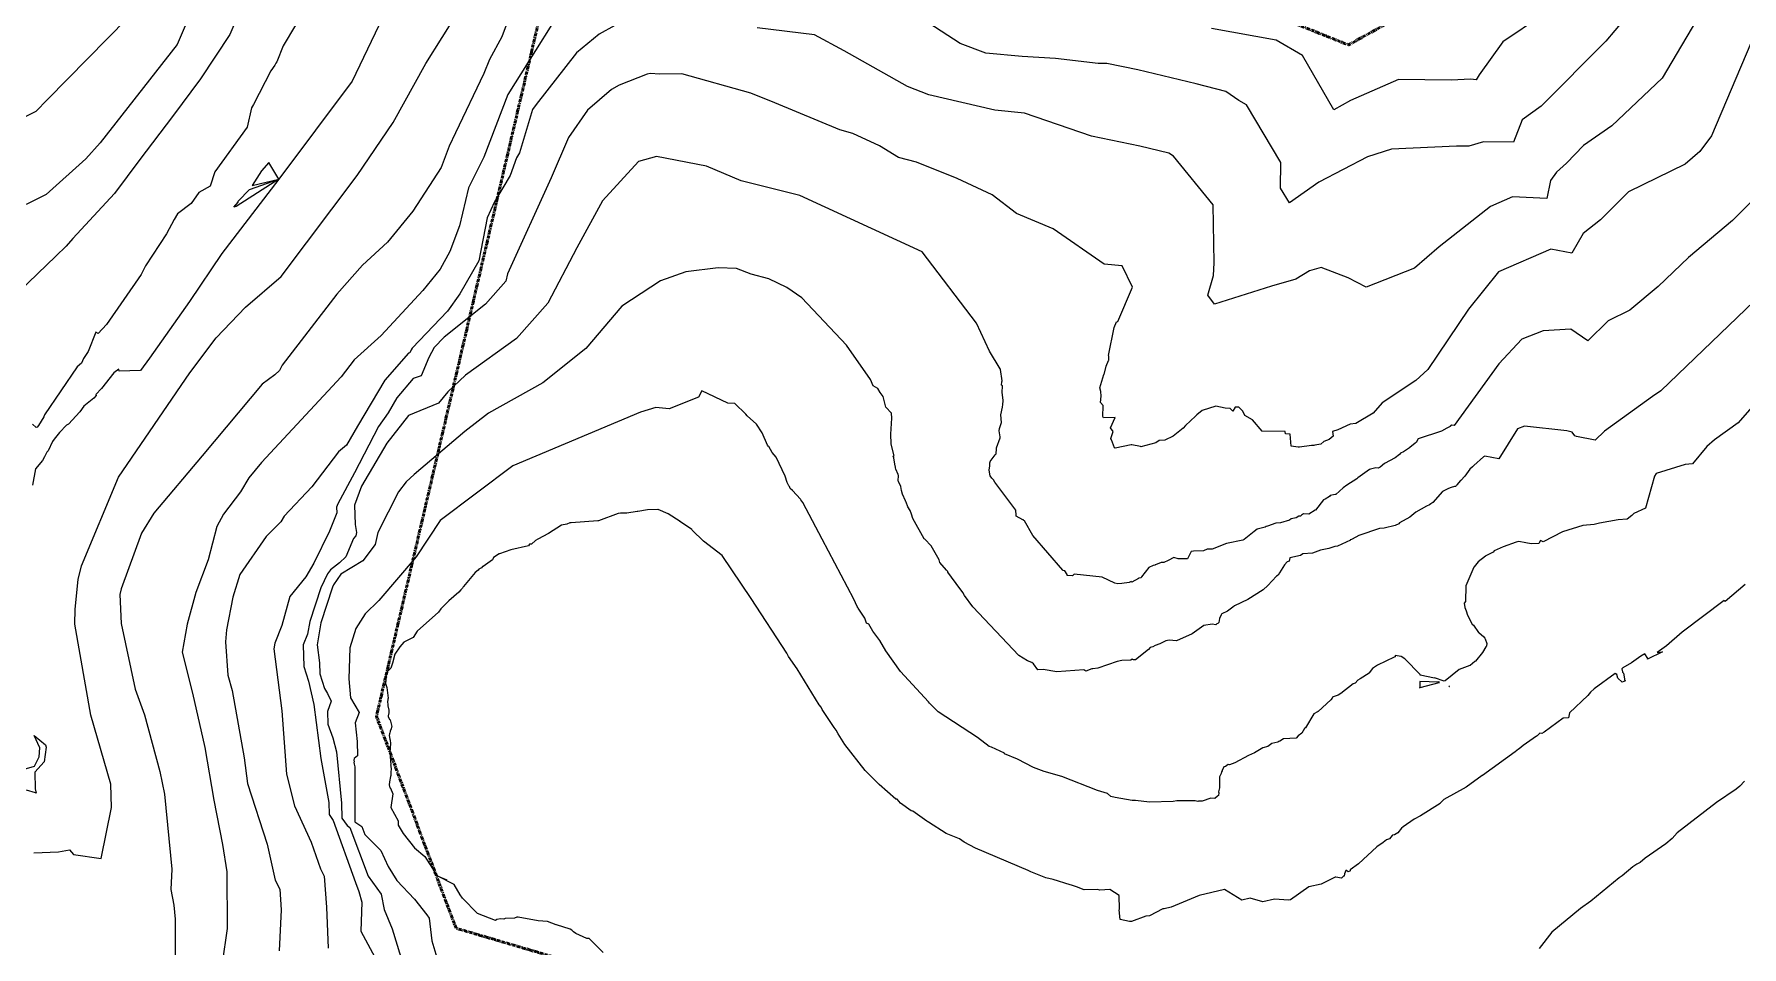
# Model space of a CAD drawing. Header units: metres. Extents: x 808604 to 810125, y 9157736 to 9158882.
# Drawn here: x 808800.9 to 809181.9, y 9158309.8 to 9158513.3 of the extents above; entities that cross this region are included whole.
import ezdxf

# ---------------------------------------------------------------- set-up
doc = ezdxf.new("R2010")
doc.units = ezdxf.units.M
doc.linetypes.add('ACAD_ISO08W100', pattern=[36, 24, -3, 6, -3])
doc.linetypes.add('PHANTOM2', pattern=[1.25, 0.625, -0.125, 0.125, -0.125, 0.125, -0.125])
doc.layers.add('AA L BOT', color=148, linetype='ACAD_ISO08W100')
doc.layers.add('C-TOPO-MAJR', color=9, linetype='Continuous')

msp = doc.modelspace()

# ---------------------------------------------------------------- linework, layer by layer
at = {"layer": 'AA L BOT', "color": 11, "linetype": 'PHANTOM2', "lineweight": 50, "flags": 128}
msp.add_lwpolyline([(809084.26, 9158881.64), (809082.85, 9158802.17), (809109.98, 9158770.13), (809098.89, 9158744.25), (809143.28, 9158646.89), (809137.11, 9158584.04), (809129.65, 9158530.63), (809094.16, 9158510.92), (808995.59, 9158550.33), (808940.39, 9158558.21), (808918.7, 9158538.51), (808877.3, 9158361.19), (808895.05, 9158313.91), (808928.56, 9158304.05), (808938.42, 9158268.59), (808934.49, 9158201.26), (808859.57, 9158047.58), (808780.72, 9158055.47), (808606.12, 9158097.76)], dxfattribs=at)
at = {"layer": 'C-TOPO-MAJR', "color": 9, "linetype": 'Continuous', "lineweight": 5}
for points, elevation in [([(808837.93, 9158523.07), (808832.87, 9158511), (808815.67, 9158489.11), (808812.42, 9158485.52), (808803.64, 9158477.58), (808799.11, 9158475.33)], 2710), ([(809174, 9158520.09), (809164.17, 9158503.51), (809152.94, 9158492.86), (809146.6, 9158488.5), (809142.78, 9158484.56), (809140.56, 9158482.56), (809139.23, 9158480.69), (809138.41, 9158476.67), (809130.73, 9158477.05), (809125.87, 9158474.86), (809114.37, 9158465.91), (809108.88, 9158461.13), (809098.09, 9158456.86), (809094.13, 9158458.95), (809088.06, 9158461.27), (809085.48, 9158460.5), (809082.39, 9158458.64), (809076.96, 9158457.1), (809064.31, 9158453.1), (809062.77, 9158455.12), (809064.04, 9158459.52), (809064.21, 9158462.31), (809063.99, 9158475.27), (809055.11, 9158486.1), (809054.09, 9158486.79), (809047.62, 9158488.33), (809036.81, 9158490.6), (809021.88, 9158495.7), (809015.26, 9158496.36), (809000.57, 9158499.8), (808995.78, 9158501.66), (808981.63, 9158509.59), (808975.06, 9158513.16), (808962.24, 9158514.7)], 2780), ([(809159.59, 9158521.35), (809151.56, 9158511.76), (809137.18, 9158497.24), (809132.9, 9158494.24), (809130.96, 9158489.22), (809124.3, 9158489.28), (809121.05, 9158488.34), (809118.29, 9158488.32), (809103.76, 9158487.65), (809098.43, 9158485.98), (809087.54, 9158480.3), (809081, 9158475.7), (809079.02, 9158478.94), (809079.11, 9158484.7), (809071.39, 9158497.57), (809069.72, 9158498.54), (809066.81, 9158500.52), (809060.21, 9158502.24), (809047.2, 9158505.34), (809040.24, 9158506.79), (809038.29, 9158506.81), (809028.8, 9158507.87), (809021.33, 9158508.37), (809013.28, 9158509.11), (809007.56, 9158511.25), (808999.03, 9158516.71)], 2770), ([(808821.76, 9158516.88), (808803.91, 9158498.73), (808801.33, 9158496.07), (808787.92, 9158489.37)], 2700), ([(808845.68, 9158515.84), (808844.6, 9158513.27), (808838.07, 9158503.38), (808831.82, 9158494.98), (808824.49, 9158485.33), (808818.88, 9158477.81), (808809.56, 9158467.71), (808808.08, 9158466.03), (808805.76, 9158463.82), (808795.47, 9158453.89)], 2720), ([(808800.87, 9158330.71), (808806.39, 9158330.92), (808808.82, 9158331.38), (808809.7, 9158330.38), (808815.84, 9158329.45), (808818.18, 9158340.85), (808818.04, 9158346.01), (808813.57, 9158361.46), (808810.03, 9158381.7), (808810.09, 9158385.07), (808810.77, 9158391.72), (808811.5, 9158394.75), (808819.76, 9158414.51), (808835.65, 9158437.79), (808841.52, 9158445.59), (808848.06, 9158452.43), (808856.07, 9158459.25), (808872.98, 9158481.76), (808880.99, 9158493.61), (808888.35, 9158506.8), (808895.63, 9158518.36)], 2750), ([(808907.44, 9158518.55), (808905.29, 9158512.7), (808902.5, 9158507.69), (808901.28, 9158504.56), (808894.97, 9158491.31), (808893.53, 9158488.36), (808891.76, 9158483.61), (808885.39, 9158473.87), (808879.76, 9158466.89), (808874.19, 9158461.83), (808868.42, 9158455.35), (808856.27, 9158439.49), (808855.64, 9158438.32), (808854.6, 9158437.31), (808851.8, 9158435.23), (808838.42, 9158419.26), (808827.6, 9158406.45), (808824.9, 9158402.04), (808820.35, 9158389.58), (808820.06, 9158388.36), (808820.32, 9158381.86), (808823.49, 9158367.25), (808825.58, 9158361.49), (808829, 9158348.89), (808830.03, 9158343.82), (808831.63, 9158327.06), (808831.43, 9158322.55), (808832.06, 9158319.08), (808832.35, 9158315.94), (808832.4, 9158305.89)], 2760), ([(808918.05, 9158518.08), (808911.16, 9158507.06), (808906.62, 9158499.83), (808901.28, 9158485.91), (808897.81, 9158479.07), (808895.8, 9158470.57), (808893.68, 9158464.88), (808891.52, 9158460.9), (808887.64, 9158456.17), (808878.33, 9158446.11), (808872.3, 9158440.66), (808869.39, 9158436.86), (808851.67, 9158417.77), (808848.81, 9158414.36), (808846.99, 9158411.22), (808843.19, 9158406.24), (808841.72, 9158403.54), (808839.73, 9158396.06), (808837.03, 9158388.79), (808835.1, 9158381.75), (808833.94, 9158375.49), (808836.23, 9158366.31), (808839.01, 9158354.24), (808841.04, 9158342.5), (808842.98, 9158332.59), (808843.9, 9158326.52), (808843.96, 9158313.84), (808842.91, 9158306.11)], 2770), ([(809137.46, 9158517.58), (809128.58, 9158511.59), (809123.3, 9158504.24), (809122.65, 9158503.13), (809121.44, 9158503.26), (809117.08, 9158503.06), (809105.35, 9158503.22), (809094.65, 9158498.56), (809090.9, 9158496.41), (809083.93, 9158508.58), (809078.07, 9158511.98), (809063.62, 9158514.58)], 2760), ([(808877.8, 9158515.26), (808871.88, 9158502.87), (808855.49, 9158480.97), (808853.26, 9158484.72), (808851.67, 9158482.87), (808849.56, 9158479.53), (808855.49, 9158480.97), (808845.99, 9158474.85), (808845.46, 9158474.75), (808846.43, 9158475.85), (808846.41, 9158476.08), (808848.95, 9158478.71), (808855.49, 9158480.97), (808842.83, 9158464.43), (808835.56, 9158453.69), (808826.65, 9158441.07), (808824.64, 9158438.28), (808819.86, 9158438.15), (808819.79, 9158438.57), (808818.68, 9158437.81), (808815.94, 9158434.32), (808814.66, 9158432.97), (808814.73, 9158432.7), (808814.21, 9158432.11), (808812.04, 9158430.35), (808811.11, 9158429.08), (808808.62, 9158426.32), (808808.12, 9158426.11), (808806.56, 9158424.5), (808805.38, 9158423.02), (808805.04, 9158422.5), (808804.06, 9158420.4), (808803.75, 9158420.07), (808803.25, 9158419.03), (808802.76, 9158418.21), (808801.22, 9158416.39), (808800.54, 9158412.7)], 2740), ([(808859.25, 9158515.31), (808856.48, 9158510.71), (808855.04, 9158507.14), (808854.83, 9158506.84), (808854.62, 9158506.44), (808853.76, 9158505.13), (808849.9, 9158497.65), (808849.41, 9158496.91), (808848.42, 9158492.58), (808841.26, 9158482.61), (808840.2, 9158479.39), (808837.68, 9158477.98), (808835.95, 9158475.52), (808832.92, 9158473.21), (808832.14, 9158472), (808830.46, 9158468.81), (808825.75, 9158461.64), (808824.82, 9158459.7), (808817.04, 9158448.54), (808815.23, 9158446.55), (808814.65, 9158446.88), (808812.97, 9158442.55), (808811.9, 9158441.01), (808811.49, 9158439.92), (808810.49, 9158439.12), (808803.24, 9158428.44), (808803.07, 9158427.97), (808801.92, 9158426.05), (808801.59, 9158425.68), (808801.41, 9158425.57), (808800.57, 9158426.35)], 2730), ([(808930.47, 9158515.27), (808927, 9158513.29), (808921.93, 9158509.19), (808912.91, 9158497.61), (808912.14, 9158496.55), (808909.19, 9158486.88), (808908.58, 9158485.7), (808907.15, 9158481.78), (808903.61, 9158475.95), (808901.98, 9158472.37), (808900.14, 9158462.8), (808895.88, 9158455.43), (808893.13, 9158451.56), (808885.25, 9158443.3), (808885.06, 9158442.93), (808884.77, 9158442.25), (808884.48, 9158442.14), (808879.18, 9158436.12), (808873.07, 9158425.91), (808870.64, 9158421.62), (808868.81, 9158420.15), (808862.88, 9158412.33), (808856.7, 9158405.8), (808855.94, 9158404.58), (808852.69, 9158401.26), (808846.8, 9158392.77), (808845.25, 9158387.75), (808843.81, 9158380.44), (808843.63, 9158377.79), (808844.12, 9158370.36), (808845.14, 9158366.95), (808847.78, 9158351.92), (808848.53, 9158346.19), (808852.9, 9158332.66), (808854.73, 9158324.62), (808855.76, 9158322.61), (808856.02, 9158318.03), (808855.6, 9158308.85)], 2780), ([(809183.96, 9158511.33), (809175.16, 9158490.68), (809172.54, 9158487.13), (809169.26, 9158484.33), (809156.63, 9158478.18), (809150.37, 9158471.92), (809146.53, 9158468.85), (809144.02, 9158464.47), (809139.29, 9158465.34), (809127.67, 9158460.33), (809120.97, 9158451.96), (809111.9, 9158438.53), (809109.19, 9158436.04), (809101.68, 9158431.06), (809099.65, 9158428.81), (809095.79, 9158426.48), (809094.52, 9158426.36), (809091.81, 9158425.1), (809090.59, 9158424.72), (809090.75, 9158423.68), (809089.87, 9158422.94), (809088.66, 9158422.49), (809088.02, 9158421.87), (809086.7, 9158421.68), (809086.46, 9158421.57), (809085.93, 9158421.6), (809083.24, 9158421.21), (809082.98, 9158421.21), (809081.41, 9158421.42), (809081.15, 9158424.09), (809080.13, 9158424.21), (809080.06, 9158424.69), (809074.89, 9158424.74), (809074.88, 9158424.73), (809074.88, 9158424.74), (809074.88, 9158424.75), (809072.74, 9158427.31), (809071.06, 9158428.23), (809070.61, 9158429.26), (809070.61, 9158429.26), (809069.74, 9158430.1), (809068.92, 9158430.1), (809068.37, 9158429.23), (809067.79, 9158429.86), (809066.64, 9158429.9), (809064.57, 9158430.35), (809061.56, 9158429.39), (809060.33, 9158428.39), (809060.07, 9158428.11), (809057.77, 9158426.05), (809057.27, 9158425.45), (809055.03, 9158423.62), (809053.22, 9158422.76), (809051.91, 9158422.69), (809051.2, 9158422.15), (809047.84, 9158421.3), (809047.78, 9158421.32), (809045.82, 9158421.75), (809045.77, 9158421.76), (809045.72, 9158421.72), (809042.1, 9158421.01), (809041.99, 9158421.06), (809041.28, 9158422.86), (809041.26, 9158422.94), (809041.18, 9158423.01), (809041.13, 9158423.12), (809041.65, 9158424.7), (809041.07, 9158425.51), (809042.08, 9158427.83), (809039.5, 9158427.73), (809039.4, 9158428.05), (809039.41, 9158430.44), (809039.42, 9158430.51), (809038.85, 9158431.2), (809038.98, 9158432.56), (809038.89, 9158433.64), (809038.66, 9158434.47), (809039.61, 9158437.41), (809039.63, 9158437.44), (809040.12, 9158439.26), (809040.65, 9158440.5), (809040.68, 9158440.63), (809040.72, 9158440.71), (809040.71, 9158441.47), (809040.65, 9158441.63), (809041.91, 9158447.89), (809042.43, 9158449.17), (809042.73, 9158449.25), (809045.98, 9158456.9), (809043.68, 9158461.66), (809039.63, 9158462), (809028.31, 9158469.9), (809020.12, 9158473.33), (809014.7, 9158477.47), (809006.84, 9158481.14), (808997.77, 9158484.8), (808993.78, 9158485.79), (808989.53, 9158488.4), (808983.57, 9158491.16), (808980.7, 9158491.95), (808966.18, 9158497.99), (808960.86, 9158500.14), (808945.42, 9158504.46), (808940.56, 9158504.42), (808938.34, 9158504.56), (808937.68, 9158504.38), (808931.47, 9158501.94), (808929.73, 9158500.96), (808924.38, 9158496.36), (808920.15, 9158490.25), (808916.27, 9158481.29), (808906.51, 9158459.84), (808906.2, 9158458.24), (808901.63, 9158453.1), (808892.41, 9158445.77), (808890.16, 9158443.41), (808889.01, 9158441.21), (808887.28, 9158437.15), (808885.5, 9158436.49), (808881.82, 9158432.18), (808879.89, 9158428.88), (808877.72, 9158425.83), (808872.41, 9158415.45), (808868.67, 9158408.54), (808868.41, 9158407.84), (808868.47, 9158406.54), (808866.84, 9158402.44), (808863.35, 9158395.34), (808861.55, 9158392.29), (808857.99, 9158387.88), (808856.19, 9158381.43), (808854.6, 9158377.51), (808854.38, 9158376.19), (808856.17, 9158362.4), (808857.19, 9158348.28), (808859.04, 9158341.2), (808862.74, 9158333.14), (808864.79, 9158327.12), (808865.61, 9158325.51), (808866.13, 9158318.57), (808866.52, 9158309.47)], 2790), ([(809184.08, 9158475.97), (809179.82, 9158471.73), (809170.03, 9158463.51), (809163.3, 9158457.02), (809156.91, 9158451.78), (809152.14, 9158449.36), (809147.6, 9158444.92), (809143.75, 9158447.51), (809137.59, 9158447.14), (809132.87, 9158445.3), (809127.75, 9158439.8), (809117.76, 9158426.03), (809117.26, 9158426.13), (809116.88, 9158425.89), (809116.89, 9158425.79), (809116.08, 9158425.41), (809114.95, 9158424.77), (809109.74, 9158423.05), (809109.29, 9158422.28), (809109.05, 9158422.11), (809107.88, 9158421.14), (809107.86, 9158421.11), (809107.85, 9158421.12), (809107.79, 9158421.06), (809106.46, 9158420.15), (809105.81, 9158419.84), (809105.56, 9158419.54), (809104.6, 9158418.79), (809102.24, 9158417.54), (809101.27, 9158416.76), (809100.76, 9158416.55), (809100.24, 9158416.61), (809099.11, 9158416.33), (809098.88, 9158416.21), (809096.29, 9158414.38), (809096.07, 9158414.11), (809093.81, 9158412.75), (809092.99, 9158412.13), (809091.33, 9158410.65), (809091.22, 9158410.62), (809090.08, 9158410.41), (809089.91, 9158410.21), (809088.95, 9158409.59), (809088.62, 9158409.44), (809086.8, 9158407.18), (809086.79, 9158407.18), (809086.79, 9158407.18), (809086.76, 9158407.16), (809085.3, 9158406.29), (809084.16, 9158406.34), (809083.67, 9158406.05), (809083.49, 9158405.85), (809083.11, 9158405.82), (809082.51, 9158405.47), (809081.35, 9158405.22), (809081.03, 9158404.91), (809078.97, 9158404.35), (809077.96, 9158404.28), (809076.1, 9158403.57), (809075.78, 9158403.51), (809075.56, 9158403.36), (809073.82, 9158402.88), (809073.13, 9158402.4), (809070.9, 9158400.62), (809070.61, 9158400.45), (809066.92, 9158399.75), (809063.75, 9158398.47), (809062.63, 9158398.42), (809061.82, 9158398.1), (809059.61, 9158397.99), (809059.08, 9158397.92), (809058.26, 9158396.28), (809056.17, 9158396.29), (809055.22, 9158396.63), (809053.97, 9158395.9), (809052.94, 9158395.47), (809052.39, 9158395.46), (809051.15, 9158394.94), (809051.07, 9158394.96), (809051.03, 9158394.92), (809050.98, 9158394.86), (809050.56, 9158394.78), (809049.6, 9158394.34), (809048.02, 9158392.29), (809047.88, 9158392.08), (809047.34, 9158391.98), (809047.29, 9158391.91), (809045.87, 9158391.08), (809045.69, 9158391.21), (809045.22, 9158391), (809043.6, 9158390.77), (809042.7, 9158390.71), (809042.07, 9158390.86), (809039.2, 9158392.24), (809032.99, 9158392.86), (809032.99, 9158392.86), (809032.97, 9158392.86), (809032.95, 9158392.85), (809032.57, 9158392.51), (809031.41, 9158392.56), (809031.42, 9158392.78), (809030.85, 9158393.6), (809030.53, 9158393.66), (809030.46, 9158393.78), (809023.73, 9158401.53), (809021.86, 9158404.77), (809021.76, 9158404.88), (809021.69, 9158404.91), (809021.63, 9158404.98), (809021.48, 9158405.01), (809020.05, 9158405.83), (809019.99, 9158406.07), (809019.95, 9158407.15), (809015.28, 9158413.38), (809015, 9158413.94), (809014.59, 9158414.28), (809014.2, 9158414.83), (809014, 9158416.04), (809014.13, 9158417.07), (809014.14, 9158417.61), (809014.19, 9158417.67), (809014.16, 9158417.78), (809014.24, 9158417.97), (809015.36, 9158419.52), (809015.54, 9158419.71), (809015.63, 9158420.86), (809015.67, 9158420.93), (809015.67, 9158421.04), (809016.42, 9158423.28), (809016.46, 9158423.47), (809016.46, 9158423.53), (809016.22, 9158424.84), (809016.3, 9158425.36), (809016.77, 9158426.74), (809016.61, 9158428.45), (809016.95, 9158430.09), (809016.95, 9158430.3), (809017.03, 9158430.55), (809017.1, 9158431.72), (809016.89, 9158433.38), (809016.96, 9158434.85), (809016.78, 9158435.06), (809016.82, 9158435.78), (809016.9, 9158435.97), (809016.5, 9158438.52), (809016.51, 9158438.56), (809016.52, 9158438.58), (809016.44, 9158438.67), (809014.05, 9158442.6), (809011.17, 9158448.87), (808999.09, 9158464.79), (808971.73, 9158477.3), (808958.65, 9158480.62), (808950.97, 9158483.9), (808939.76, 9158486.04), (808935.76, 9158484.94), (808927.76, 9158476.14), (808922, 9158465.64), (808915.5, 9158453.32), (808908.51, 9158445.45), (808897.16, 9158437.29), (808893.22, 9158433.57), (808891.11, 9158431), (808884.47, 9158428.25), (808879.61, 9158422.13), (808873.96, 9158412.47), (808872.38, 9158408.25), (808872.58, 9158403.92), (808872.85, 9158402.15), (808872.69, 9158401.45), (808872.21, 9158400.81), (808870.48, 9158396.75), (808869.07, 9158395.42), (808867.01, 9158393.88), (808866.39, 9158392.98), (808864.91, 9158389.83), (808862.41, 9158382.3), (808861.94, 9158379.47), (808860.92, 9158377.12), (808861.13, 9158372.31), (808862.15, 9158368.99), (808863.32, 9158363.83), (808864.87, 9158351.8), (808866.65, 9158341.95), (808866.71, 9158339.24), (808867.67, 9158337.92), (808872.63, 9158324.09), (808873.33, 9158322.12), (808874, 9158319.71), (808873.84, 9158313.24), (808878.51, 9158304.52)], 2800), ([(809184.7, 9158453.78), (809163.83, 9158433.78), (809162.02, 9158432.47), (809151.32, 9158424.79), (809149.19, 9158422.78), (809145.06, 9158423.59), (809144.7, 9158423.75), (809144.05, 9158424.55), (809142.88, 9158424.83), (809133.41, 9158425.87), (809131.86, 9158425.26), (809127.75, 9158418.59), (809124.62, 9158419.21), (809124.33, 9158419.04), (809122.17, 9158417.14), (809121.87, 9158416.79), (809121.27, 9158416.26), (809120.11, 9158414.71), (809119.22, 9158413.78), (809119.19, 9158413.77), (809118.31, 9158412.79), (809118.26, 9158412.65), (809118.08, 9158412.46), (809117.84, 9158412.45), (809117.08, 9158412.18), (809116.46, 9158412.01), (809115.31, 9158411.39), (809115.15, 9158411.28), (809112.96, 9158408.83), (809112.58, 9158408.6), (809112.23, 9158408.31), (809111.58, 9158408.05), (809109.22, 9158406.67), (809107.86, 9158405.61), (809105.52, 9158404.29), (809105.4, 9158404.1), (809104.57, 9158403.76), (809102.13, 9158403.16), (809101.12, 9158403.03), (809096.49, 9158401.47), (809094.96, 9158400.67), (809094.88, 9158400.61), (809094.58, 9158400.53), (809094.59, 9158400.47), (809091.7, 9158399.1), (809091.09, 9158399.05), (809089.82, 9158398.6), (809087.93, 9158398.23), (809086.14, 9158397.56), (809084.02, 9158397.39), (809083.44, 9158397.03), (809081.1, 9158396.5), (809080.9, 9158395.79), (809080.51, 9158395.64), (809079.89, 9158394.93), (809078.8, 9158393.19), (809078.45, 9158392.68), (809078.12, 9158392.4), (809076.14, 9158390.34), (809075.1, 9158389.41), (809071.72, 9158387.25), (809068.77, 9158385.79), (809068.35, 9158385.52), (809067.18, 9158384.64), (809065.9, 9158384.02), (809065.88, 9158384), (809065.86, 9158383.95), (809065.78, 9158383.84), (809065.4, 9158382.97), (809065.21, 9158382.13), (809065.02, 9158381.86), (809064.83, 9158381.79), (809064.59, 9158381.59), (809063.79, 9158381.75), (809061.93, 9158381.45), (809059.29, 9158379.55), (809055.83, 9158378.04), (809054.17, 9158378.18), (809053.39, 9158378.02), (809052.1, 9158377.32), (809051.05, 9158377), (809050.52, 9158376.66), (809049.93, 9158376.55), (809049.57, 9158376.11), (809046.62, 9158373.8), (809046.19, 9158373.77), (809045.9, 9158373.94), (809045.63, 9158373.67), (809043.59, 9158373.65), (809042.55, 9158373.38), (809038.26, 9158371.94), (809037.14, 9158371.77), (809037, 9158371.73), (809036.94, 9158371.73), (809035.54, 9158371.26), (809035.14, 9158371.55), (809029.08, 9158371.11), (809026.06, 9158371.59), (809024.83, 9158371.52), (809023.87, 9158372.86), (809023.5, 9158373.15), (809022.58, 9158373.58), (809020.63, 9158374.74), (809010.35, 9158385.57), (809008.49, 9158388.14), (809008.12, 9158388.79), (809007.95, 9158389.03), (809007.43, 9158389.65), (809004.8, 9158393.34), (809004.77, 9158393.45), (809004.68, 9158393.53), (809004.51, 9158393.79), (809003.02, 9158395.46), (809002.88, 9158396.04), (809001.09, 9158399.19), (808999.66, 9158400.65), (808999.52, 9158400.76), (808996.96, 9158405.33), (808996.71, 9158406.29), (808996.34, 9158407.1), (808995.83, 9158407.92), (808995.49, 9158408.94), (808995.38, 9158409.03), (808995.37, 9158409.21), (808994.66, 9158410.75), (808994.44, 9158411.57), (808994.28, 9158412.44), (808993.78, 9158413.56), (808993.71, 9158413.66), (808993.74, 9158414.91), (808993.73, 9158415.05), (808993.72, 9158415.09), (808993.2, 9158416.31), (808993.13, 9158416.62), (808993.13, 9158416.8), (808993.01, 9158416.96), (808992.73, 9158418.8), (808992.57, 9158419.19), (808992.77, 9158419.25), (808992.75, 9158419.51), (808992.16, 9158421.93), (808992.05, 9158424.1), (808992.3, 9158427.7), (808992.18, 9158428.8), (808992.18, 9158428.8), (808990.91, 9158430.16), (808990.38, 9158432.48), (808989.67, 9158433.4), (808989.18, 9158434.27), (808988.12, 9158434.91), (808987.53, 9158436.28), (808982.16, 9158443.95), (808972.18, 9158454.54), (808968.84, 9158456.82), (808964.82, 9158458.74), (808960.93, 9158459.82), (808957.62, 9158461.02), (808953.54, 9158461.22), (808946.31, 9158460.31), (808940.67, 9158458.31), (808932.03, 9158452.65), (808924.02, 9158443.2), (808914.4, 9158435.53), (808902.3, 9158428.77), (808897, 9158424.7), (808885.69, 9158415.1), (808883.95, 9158413.45), (808882.18, 9158411.21), (808877.63, 9158402.15), (808877.03, 9158399.51), (808874.29, 9158395.87), (808869.34, 9158392.87), (808867.7, 9158390.47), (808867.46, 9158389.95), (808864.91, 9158382.04), (808864.08, 9158377.1), (808864.62, 9158373.11), (808864.65, 9158370.67), (808865.68, 9158367.34), (808866.39, 9158366.26), (808867.2, 9158364.54), (808866.35, 9158362.23), (808866.48, 9158359.45), (808867.58, 9158356.37), (808868.38, 9158353.22), (808869.5, 9158341.83), (808869.58, 9158338.44), (808870.78, 9158336.79), (808871.36, 9158336.4), (808875.43, 9158325.54), (808878.32, 9158321.47), (808878.99, 9158318.11), (808880.79, 9158313.75), (808883.58, 9158304.79)], 2810), ([(809185.2, 9158431.32), (809181.08, 9158426.66), (809175.84, 9158422.82), (809174.1, 9158421.32), (809170.94, 9158417.49), (809169.26, 9158417.31), (809162.84, 9158415.35), (809162.42, 9158414.71), (809160.42, 9158407.61), (809157.84, 9158406.38), (809157.38, 9158405.94), (809156.36, 9158405.15), (809154.35, 9158405), (809150.18, 9158404.27), (809149, 9158403.92), (809146.45, 9158403.71), (809141.92, 9158402.3), (809137.61, 9158400.08), (809137.01, 9158400.36), (809136.62, 9158399.69), (809134.95, 9158399.61), (809133.72, 9158399.9), (809132.21, 9158400.13), (809131.9, 9158400.08), (809131.56, 9158399.99), (809128.66, 9158398.94), (809126.7, 9158398.05), (809126.44, 9158397.82), (809124.81, 9158396.96), (809124.73, 9158396.86), (809123.11, 9158395.66), (809122.19, 9158394.5), (809122.15, 9158394.43), (809120.37, 9158390.25), (809120.37, 9158390.24), (809120.37, 9158390.24), (809120.28, 9158386.81), (809120, 9158386.39), (809120.13, 9158385.44), (809120.46, 9158384.71), (809120.76, 9158383.72), (809121.76, 9158381.69), (809122.06, 9158381.49), (809122.08, 9158381.47), (809123.16, 9158379.88), (809123.24, 9158379.87), (809124.35, 9158378.93), (809124.59, 9158378.63), (809124.69, 9158378.44), (809125.05, 9158377.4), (809124.96, 9158376.9), (809124.87, 9158376.68), (809124.86, 9158376.66), (809124.85, 9158376.64), (809124.06, 9158375.4), (809124.06, 9158375.39), (809122.52, 9158373.48), (809122.33, 9158373.42), (809121.29, 9158372.48), (809121.28, 9158372.47), (809121.28, 9158372.47), (809118.86, 9158371.59), (809115.72, 9158369.08), (809115.49, 9158369), (809113.38, 9158369.73), (809113.36, 9158369.7), (809113.35, 9158369.7), (809110.2, 9158370.36), (809110.18, 9158370.47), (809106.77, 9158373.98), (809105.93, 9158374.48), (809104.57, 9158374.7), (809104.56, 9158374.41), (809104.33, 9158374.38), (809100.68, 9158372.56), (809099.56, 9158371.86), (809098.82, 9158370.88), (809098.77, 9158370.84), (809098.75, 9158370.8), (809096.79, 9158369.53), (809096.23, 9158369.26), (809095.63, 9158368.56), (809095.19, 9158368.45), (809092.49, 9158366.25), (809091.84, 9158365.92), (809090.73, 9158365.52), (809090.62, 9158365.42), (809090.51, 9158365.21), (809090.2, 9158364.86), (809087.37, 9158362.21), (809087.32, 9158362.21), (809087.28, 9158362.16), (809086.44, 9158361.76), (809086.44, 9158361.75), (809084.6, 9158358.6), (809084.35, 9158358.45), (809083.76, 9158357.44), (809082.97, 9158356.81), (809082.53, 9158356.27), (809079.69, 9158356.12), (809078.88, 9158355.62), (809078.62, 9158355.55), (809078.41, 9158355.43), (809077.1, 9158355.14), (809076.18, 9158354.46), (809075.05, 9158354.18), (809073.17, 9158353.05), (809071.84, 9158352.46), (809068.78, 9158350.79), (809067.59, 9158350.34), (809067.31, 9158350.43), (809066.75, 9158349.95), (809066.34, 9158349.89), (809065.98, 9158349.07), (809065.97, 9158349.01), (809065.81, 9158348.8), (809065.77, 9158348.4), (809065.39, 9158347.71), (809065.41, 9158345.51), (809065.39, 9158345.23), (809065.17, 9158344.3), (809065.21, 9158344.14), (809065.19, 9158343.5), (809064.98, 9158343.39), (809064.36, 9158342.82), (809064.33, 9158342.83), (809063.47, 9158342.91), (809061.49, 9158342.28), (809060.68, 9158342.28), (809060.54, 9158342.2), (809059.93, 9158342.32), (809055.87, 9158342.3), (809055.05, 9158342.15), (809049.81, 9158342.06), (809046.62, 9158342.43), (809045.89, 9158342.43), (809042.12, 9158343.05), (809041.17, 9158343.32), (809040.41, 9158343.93), (809038.15, 9158344.63), (809030.24, 9158347.74), (809026.28, 9158348.86), (809023.86, 9158349.74), (809020.35, 9158351.65), (809017.41, 9158352.84), (809017.42, 9158352.97), (809014.51, 9158354.26), (809013.99, 9158354.44), (809011.38, 9158356.45), (809002.65, 9158362.14), (809000.67, 9158364.1), (809000.49, 9158364.4), (808994.19, 9158371.17), (808990.94, 9158375.79), (808989.59, 9158378.09), (808988.08, 9158380.13), (808987.12, 9158381.7), (808986.62, 9158381.95), (808986.28, 9158383.09), (808984.81, 9158385.33), (808984.69, 9158385.46), (808984.58, 9158385.64), (808984.55, 9158385.66), (808984.52, 9158385.7), (808983.79, 9158387.31), (808976.71, 9158400.65), (808972.4, 9158408.89), (808971.96, 9158409.46), (808971.91, 9158409.57), (808970.1, 9158411.57), (808969.62, 9158411.96), (808969.47, 9158412.46), (808969.28, 9158412.61), (808968.9, 9158413.35), (808968.45, 9158414.72), (808966.47, 9158418.97), (808965.55, 9158420.03), (808964.84, 9158421.38), (808964.71, 9158421.46), (808964.55, 9158421.67), (808963.36, 9158424.39), (808962.11, 9158426.34), (808960.02, 9158428.17), (808959.7, 9158428.59), (808957.24, 9158430.93), (808955.71, 9158431), (808949.92, 9158433.76), (808949.17, 9158432.36), (808942.62, 9158429.75), (808939.6, 9158430.03), (808936.22, 9158429), (808907.76, 9158417.05), (808891.54, 9158404.82), (808886.13, 9158396.72), (808877.85, 9158386.98), (808874.77, 9158384.06), (808872.7, 9158380.77), (808871.33, 9158376.48), (808871.16, 9158369.52), (808871.54, 9158365.31), (808873.42, 9158362.05), (808872.56, 9158359.74), (808873, 9158355.56), (808873.06, 9158352.33), (808872.3, 9158351.73), (808872.27, 9158351.38), (808872.3, 9158351.03), (808872.28, 9158350.9), (808872.32, 9158350.53), (808872.45, 9158349.91), (808872.44, 9158337.65), (808874, 9158336.59), (808874.68, 9158334.78), (808878.25, 9158331.22), (808879.91, 9158327.64), (808881.83, 9158324.53), (808885.82, 9158320.4), (808888.56, 9158316.9), (808889.03, 9158316.14), (808889.67, 9158311.13), (808890.78, 9158307.38)], 2820), ([(809182.7, 9158390.56), (809178.18, 9158386.78), (809177.96, 9158387.03), (809168.61, 9158379.92), (809165.14, 9158376.89), (809163.02, 9158375.43), (809164.22, 9158375.55), (809160.89, 9158373.94), (809160.95, 9158374.09), (809160.29, 9158375.08), (809159.39, 9158374.57), (809157.33, 9158373.1), (809155.35, 9158371.95), (809155.17, 9158371.8), (809155.17, 9158371.69), (809155.22, 9158371.55), (809155.31, 9158370.99), (809155.52, 9158370.77), (809155.73, 9158369.56), (809155.73, 9158369.28), (809155.84, 9158369.26), (809155.95, 9158369.1), (809155.22, 9158368.8), (809154.23, 9158369.71), (809154.03, 9158370.47), (809153.68, 9158370.74), (809149.02, 9158367.32), (809148.2, 9158366.53), (809147.58, 9158365.79), (809143.45, 9158361.94), (809143.25, 9158360.87), (809142.04, 9158360.79), (809137.84, 9158357.66), (809137.31, 9158357.34), (809136.83, 9158357.42), (809136.28, 9158356.8), (809136.12, 9158356.72), (809133.16, 9158354.68), (809132.22, 9158353.9), (809132.12, 9158353.86), (809131.37, 9158353.22), (809124.06, 9158347.99), (809123.97, 9158347.96), (809120.43, 9158345.35), (809115.48, 9158342.63), (809114.73, 9158341.84), (809114.72, 9158341.84), (809114.62, 9158341.76), (809110.25, 9158338.99), (809108.83, 9158338.22), (809106.35, 9158336.5), (809105.99, 9158336.21), (809105.18, 9158335.21), (809104.47, 9158334.72), (809103.99, 9158334.64), (809103.95, 9158334.6), (809103.31, 9158333.87), (809102.66, 9158333.6), (809101.91, 9158333), (809100.46, 9158332.07), (809096.44, 9158328.3), (809094.57, 9158326.95), (809094.57, 9158326.71), (809094.47, 9158326.63), (809094.07, 9158326.48), (809093.72, 9158326.75), (809093.61, 9158326.76), (809093.6, 9158326.75), (809093.29, 9158326.07), (809093.22, 9158325.53), (809093.07, 9158325.53), (809092.65, 9158325.08), (809091.33, 9158325.32), (809091.19, 9158325.29), (809088.04, 9158323.71), (809085.29, 9158323.11), (809081.27, 9158320.21), (809080.78, 9158320.13), (809077.68, 9158320.36), (809075.08, 9158319.83), (809072.2, 9158320.59), (809070.39, 9158320.15), (809066.51, 9158322.53), (809060.89, 9158321.24), (809054.64, 9158318.6), (809053.02, 9158318.27), (809052.75, 9158318.26), (809049.75, 9158316.7), (809048.96, 9158316.58), (809045.73, 9158315.44), (809045.33, 9158315.39), (809043.22, 9158315.86), (809043.03, 9158317.99), (809043.07, 9158318.19), (809043.04, 9158321.19), (809043.03, 9158321.23), (809040.92, 9158322.58), (809038.68, 9158322.36), (809038.18, 9158322.58), (809035.23, 9158322.48), (809033.49, 9158323.16), (809032.37, 9158323.48), (809032.04, 9158323.6), (809028.25, 9158324.77), (809026.64, 9158325.12), (809023.27, 9158326.45), (809022.72, 9158326.78), (809010.95, 9158331.8), (809008.45, 9158333.13), (809007.4, 9158333.83), (809004.44, 9158335.04), (809000.44, 9158337.56), (809000.32, 9158337.65), (809000.11, 9158337.77), (809000.08, 9158337.82), (808996.94, 9158339.99), (808996.61, 9158340.07), (808994.23, 9158341.8), (808993.45, 9158342.66), (808993.2, 9158342.69), (808989.43, 9158345.96), (808986.35, 9158349.08), (808981.78, 9158354.9), (808980.28, 9158357.27), (808979.87, 9158358.06), (808979.39, 9158358.66), (808976.77, 9158362.7), (808976.5, 9158363.21), (808976.05, 9158363.74), (808971.2, 9158371.75), (808969.25, 9158374.5), (808968.83, 9158375.26), (808960.9, 9158387.43), (808954.4, 9158397.05), (808950.26, 9158400.21), (808947.72, 9158402.69), (808947.68, 9158402.81), (808945.11, 9158404.53), (808945.07, 9158404.57), (808945.04, 9158404.62), (808942.4, 9158406.34), (808940.15, 9158407.29), (808940.09, 9158407.3), (808937.8, 9158407.26), (808935.58, 9158406.84), (808935.44, 9158406.85), (808933.17, 9158406.46), (808931.76, 9158406.49), (808931.26, 9158406.39), (808926.81, 9158404.78), (808926.76, 9158404.76), (808926.7, 9158404.76), (808920.72, 9158404.36), (808920.42, 9158404.3), (808919.81, 9158404), (808918.62, 9158403.81), (808915.7, 9158401.97), (808913.29, 9158400.71), (808912.78, 9158400.38), (808911.89, 9158399.58), (808911.44, 9158399.55), (808911.22, 9158399.19), (808907.28, 9158398.3), (808904.73, 9158397.4), (808904.7, 9158397.38), (808904.67, 9158397.38), (808903.43, 9158396.59), (808903.22, 9158396.1), (808901.07, 9158394.56), (808900.95, 9158394.57), (808900.75, 9158394.26), (808900.12, 9158393.98), (808899.99, 9158393.74), (808899.31, 9158393.22), (808896.72, 9158390.12), (808896.63, 9158390.05), (808896.48, 9158389.77), (808896.09, 9158389.42), (808895.65, 9158388.86), (808893.44, 9158386.95), (808891.66, 9158385.13), (808891.11, 9158384.43), (808886.38, 9158380.19), (808885.47, 9158378.72), (808883.44, 9158377.69), (808882.52, 9158376.68), (808881.43, 9158375.03), (808880.89, 9158373.03), (808880.49, 9158371.9), (808879.6, 9158371), (808879.31, 9158369.76), (808879.36, 9158369.22), (808879.34, 9158368.48), (808879.6, 9158367.57), (808879.88, 9158365.24), (808879.9, 9158365.14), (808879.87, 9158365.04), (808879.75, 9158364.28), (808879.75, 9158364.27), (808879.74, 9158364.23), (808879.85, 9158363.92), (808879.84, 9158363.75), (808879.86, 9158363.52), (808880.05, 9158362.57), (808880.07, 9158362.27), (808880.05, 9158361.95), (808879.93, 9158361.3), (808879.92, 9158361.1), (808880.19, 9158360.44), (808880.39, 9158360.37), (808880.71, 9158358.91), (808880.65, 9158358.74), (808880.63, 9158358.6), (808880.58, 9158358.48), (808880.59, 9158358.41), (808880.39, 9158357.86), (808880.3, 9158357.4), (808880.26, 9158357.4), (808880.23, 9158357.35), (808880.19, 9158357.27), (808880.16, 9158356.88), (808880.27, 9158356.05), (808880.37, 9158355.87), (808880.41, 9158355.1), (808880.27, 9158353.08), (808880.27, 9158353.04), (808880.26, 9158353.04), (808880.47, 9158350.43), (808880.45, 9158350.33), (808880.51, 9158350.2), (808880.6, 9158349.23), (808880.51, 9158348.92), (808880.5, 9158347.99), (808880.45, 9158347.75), (808880.46, 9158347.73), (808880.19, 9158346.56), (808880.15, 9158345.89), (808880.25, 9158345.22), (808880.44, 9158345.11), (808880.97, 9158343.88), (808880.47, 9158340.87), (808882.14, 9158337.83), (808882.16, 9158336.88), (808883.29, 9158335.02), (808885.75, 9158331.84), (808888.08, 9158329.92), (808890.84, 9158325.56), (808892.99, 9158324.68)], 2830), ([(808791.49, 9158347.33), (808801.01, 9158350.02), (808802.05, 9158352.16), (808802.17, 9158354.17), (808800.93, 9158356.89), (808803.47, 9158354.78), (808803.6, 9158354.31), (808803.13, 9158350.99), (808801.08, 9158348.73), (808801.14, 9158345.01), (808801.36, 9158344.02), (808801.19, 9158344.1), (808799.2, 9158344.68)], 2740), ([(809182.54, 9158346.71), (809181.52, 9158345.62), (809180.7, 9158344.92), (809176.29, 9158341.93), (809167.51, 9158335.17), (809166.37, 9158333.9), (809165.01, 9158332.73), (809160.34, 9158329.53), (809159.27, 9158328.58), (809158.51, 9158328.2), (809157.63, 9158327.61), (809155.22, 9158325.63), (809154.55, 9158325.17), (809148.27, 9158319.93), (809145.91, 9158318.32), (809139.53, 9158313.03), (809136.71, 9158309.39)], 2840), ([(808927.91, 9158308.49), (808924.76, 9158311.59), (808924.25, 9158311.59), (808921.75, 9158312.74), (808921.23, 9158313.08), (808920.86, 9158313.48), (808920.54, 9158313.73), (808917.48, 9158314.64), (808917.45, 9158314.66), (808917.4, 9158314.69), (808915.43, 9158315.38), (808913.38, 9158315.58), (808908.89, 9158316.38), (808908.64, 9158316.36), (808908.07, 9158316.15), (808906.04, 9158316.09), (808905.73, 9158315.95), (808904.97, 9158316), (808904.16, 9158315.86), (808903.88, 9158315.6), (808899.82, 9158317.2), (808896.51, 9158320.62), (808895.95, 9158321.37), (808894.67, 9158323.68), (808890.84, 9158325.56)], 2830)]:
    msp.add_lwpolyline(points, dxfattribs=dict(at, elevation=elevation))
at = {"layer": 'C-TOPO-MAJR', "color": 9, "linetype": 'Continuous', "lineweight": 5, "elevation": 2820}
for points in [[(809110.04, 9158367.5), (809110.18, 9158367.63), (809114.4, 9158368.73), (809114.41, 9158368.72), (809114.41, 9158368.73), (809114.46, 9158368.73), (809114.28, 9158368.85), (809114.23, 9158368.8), (809110.11, 9158368.91), (809110.07, 9158367.7), (809110.04, 9158367.5)], [(809116.53, 9158367.95), (809116.65, 9158367.83), (809116.68, 9158367.85), (809116.53, 9158367.95)]]:
    msp.add_lwpolyline(points, close=True, dxfattribs=at)

doc.saveas('drawing.dxf')
